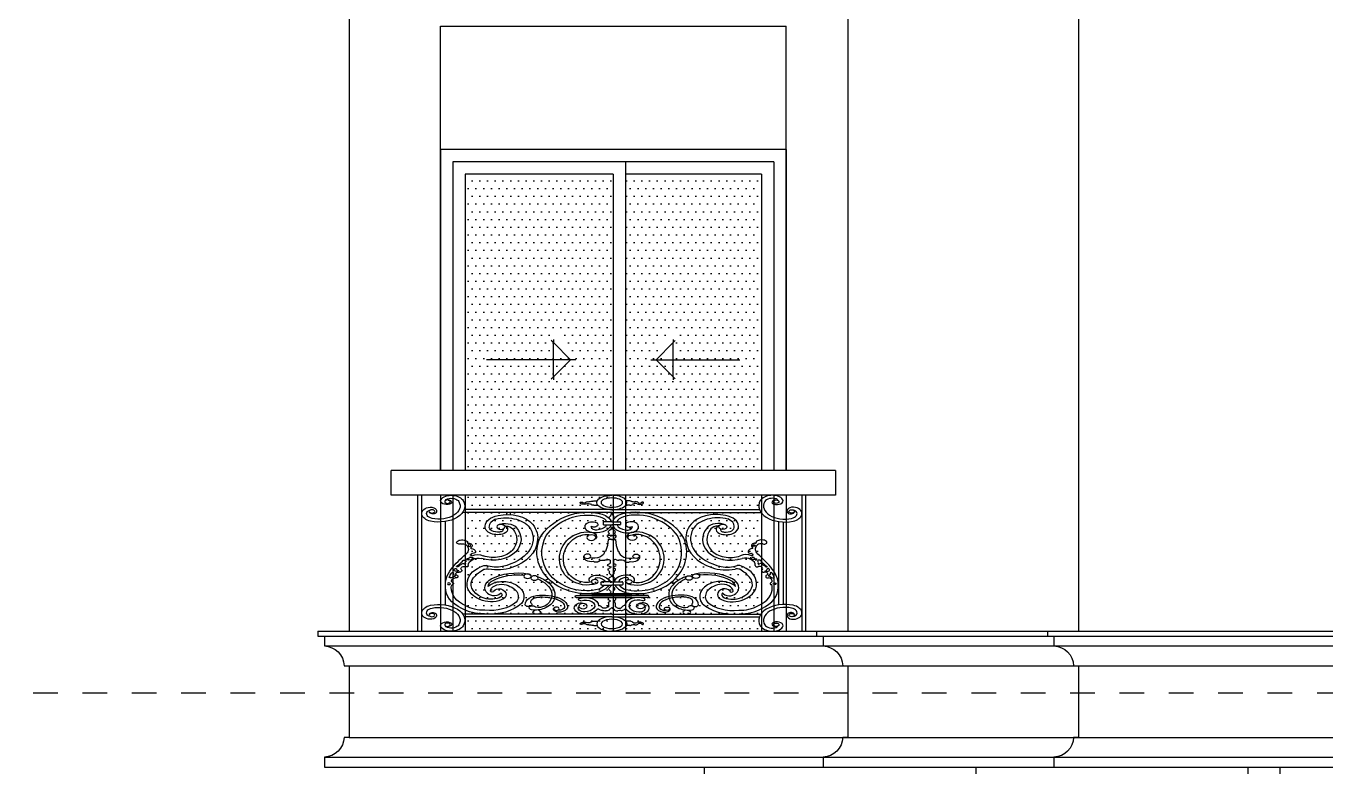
# Model space of a CAD drawing. Extents: x 185 to 567, y -69 to 170.
# Drawn here: x 298.79 to 304.06, y -42.64 to -39.64 of the extents above; entities that cross this region are included whole.
import ezdxf

# ---------------------------------------------------------------- set-up
doc = ezdxf.new("R2010")
doc.units = 0
doc.header["$LTSCALE"] = 0.25
doc.header["$MEASUREMENT"] = 0
doc.linetypes.add('LEVELS 2$0$DOT2', pattern=[0.125, 0, -0.125])
doc.layers.get('0').update_dxf_attribs({"linetype": 'CONTINUOUS'})
for name, color, linetype in [('A-ELV 1', 11, 'CONTINUOUS'), ('A-ELV 4', 41, 'CONTINUOUS'), ('A-ELV 5', 51, 'CONTINUOUS'), ('A-ELV 6', 71, 'CONTINUOUS'), ('A-ELV0', 1, 'CONTINUOUS'), ('A-FerFroge', 156, 'CONTINUOUS'), ('A-GRC', 8, 'CONTINUOUS'), ('A-WIN', 3, 'CONTINUOUS'), ('A-WIN HAT', 125, 'CONTINUOUS'), ('A-WLSEC', 7, 'CONTINUOUS'), ('LEVELS 2$0$A-HATCH', 112, 'CONTINUOUS')]:
    doc.layers.add(name, color=color, linetype=linetype)

# ---------------------------------------------------------------- blocks, each defined once
blk = doc.blocks.new('LEVELS 2')
at = {"layer": 'LEVELS 2$0$A-HATCH', "linetype": 'LEVELS 2$0$DOT2', "ltscale": 2}
blk.add_line((189.3891, 19.672, 0), (204.6446, 19.672, 0), dxfattribs=at)
blk = doc.blocks.new('A$C5D9A0A75')
at = {"color": 8}
for p, q in [((-0.2424, -0.5809), (-0.251, -0.5723)), ((-0.2424, -0.5687), (-0.2424, -0.5809)), ((0.2424, -0.5687), (0.2424, -0.5809)), ((0.2424, -0.5809), (0.251, -0.5723)), ((-0.1517, -0.65), (-0.1733, -0.65)), ((0.1517, -0.65), (0.1733, -0.65)), ((-0.251, -0.7277), (-0.2424, -0.7191)), ((-0.2424, -0.7191), (-0.2424, -0.7313)), ((0.2424, -0.7191), (0.2424, -0.7313)), ((0.251, -0.7277), (0.2424, -0.7191))]:
    blk.add_line(p, q, dxfattribs=at)
for p, q in [((-0.1733, -0.65), (-0.5132, -0.65)), ((0.1733, -0.65), (0.5132, -0.65))]:
    blk.add_line(p, q)
at = {"elevation": 0}
for points in [[(-0.2424, -0.5809), (-0.1733, -0.65), (-0.2424, -0.7191), (-0.2424, -0.5809)], [(0.2424, -0.5809), (0.1733, -0.65), (0.2424, -0.7191), (0.2424, -0.5809)]]:
    blk.add_lwpolyline(points, dxfattribs=at)
blk = doc.blocks.new('winnnn')
at = {"layer": 'A-WIN HAT'}
h = blk.add_hatch(dxfattribs=at)
h.set_pattern_fill('DOTS', color=256, scale=0.5, style=0)
h.set_pattern_definition([(0, (-0.6, -1.95), (0.015625, 0.03125), [0, -0.03125])])
h.paths.add_polyline_path([(0.6, -0.1), (0, -0.1), (0, -1.3), (0.6, -1.3)])
h.paths.add_polyline_path([(0.2424, -0.7298), (0.2424, -0.8679), (0.1733, -0.7989)], flags=16)
h.paths.add_polyline_path([(-0.05, -0.1), (-0.6, -0.1), (-0.6, -1.3), (-0.05, -1.3)])
h.paths.add_polyline_path([(-0.2424, -0.7298), (-0.1733, -0.7989), (-0.2424, -0.8679)], flags=16)
h.paths.add_polyline_path([(0.6, -1.4), (0, -1.4), (0, -1.95), (0.6, -1.95)])
h.paths.add_polyline_path([(-0.05, -1.4), (-0.6, -1.4), (-0.6, -1.95), (-0.05, -1.95)])
for p, q in [((-0.7, 0), (0.7, 0)), ((-0.7, 0), (-0.7, -1.3)), ((0.7, 0), (0.7, -1.3)), ((-0.65, -0.05), (0.65, -0.05)), ((-0.65, -0.05), (-0.65, -1.3)), ((-0.05, -0.05), (-0.05, -1.3, 0)), ((0.65, -0.05), (0.65, -1.3)), ((-0.6, -0.1), (-0.05, -0.1)), ((-0.6, -0.1), (-0.6, -1.3)), ((0, -0.1), (0.6, -0.1)), ((0, -0.1), (0, -1.3, 0)), ((0.6, -0.1), (0.6, -1.3)), ((-0.7, -1.4), (-0.7, -1.95)), ((-0.65, -1.4), (-0.65, -1.95)), ((-0.6, -1.4), (-0.6, -1.95)), ((-0.05, -1.4, 0), (-0.05, -1.95, 0)), ((0, -1.4, 0), (0, -1.95, 0)), ((0.6, -1.4), (0.6, -1.95)), ((0.65, -1.4), (0.65, -1.95)), ((0.7, -1.4), (0.7, -1.95))]:
    blk.add_line(p, q)
blk.add_blockref('A$C5D9A0A75', (0, -0.2009, 0))
blk = doc.blocks.new('A$C50FD488D')
for p, q in [((0.209, -0.6483), (0.209, -0.1009)), ((0.2186, -0.0998), (0.2186, -0.6493)), ((0.6548, -0.123), (0.6628, -0.123)), ((0.7452, -0.123), (0.7372, -0.123)), ((1.1814, -0.0998), (1.1814, -0.6493)), ((1.191, -0.6483), (1.191, -0.1009)), ((0.7, -0.1578), (0.3264, -0.1578)), ((0.6548, -0.1403), (0.6647, -0.1403)), ((0.7, -0.1578), (1.0736, -0.1578)), ((0.7452, -0.1403), (0.7353, -0.1403)), ((0.7, -0.1694), (0.3225, -0.1694)), ((0.4338, -0.1694), (0.4338, -0.178)), ((0.4426, -0.1694), (0.4426, -0.1784)), ((0.7, -0.1694), (1.0775, -0.1694)), ((0.9574, -0.1694), (0.9574, -0.1784)), ((0.9662, -0.1694), (0.9662, -0.178)), ((0.2661, -0.2081), (0.2661, -0.5419)), ((0.2779, -0.2064), (0.2779, -0.5436)), ((0.6783, -0.2087), (0.6783, -0.2183)), ((0.7, -0.2072), (0.6798, -0.2072)), ((0.6798, -0.2197), (0.7, -0.2197)), ((0.7, -0.2072), (0.7202, -0.2072)), ((0.7202, -0.2197), (0.7, -0.2197)), ((0.7217, -0.2087), (0.7217, -0.2183)), ((1.1221, -0.2064), (1.1221, -0.5436)), ((1.1339, -0.2081), (1.1339, -0.5419)), ((0.7006, -0.2627), (0.6887, -0.2627)), ((0.6994, -0.2627), (0.7113, -0.2627)), ((0.5161, -0.2804), (0.5121, -0.2804)), ((0.7006, -0.2784), (0.6904, -0.2784)), ((0.695, -0.2742), (0.695, -0.2784)), ((0.6994, -0.2784), (0.7096, -0.2784)), ((0.705, -0.2742), (0.705, -0.2784)), ((0.8839, -0.2804), (0.8879, -0.2804)), ((0.5125, -0.2997), (0.5102, -0.2997)), ((0.6839, -0.3272), (0.6818, -0.3272)), ((0.7161, -0.3272), (0.7182, -0.3272)), ((0.8875, -0.2997), (0.8898, -0.2997)), ((0.6957, -0.3623), (0.6957, -0.3754)), ((0.7043, -0.3623), (0.7043, -0.3754)), ((0.6721, -0.4527), (0.6721, -0.4606)), ((0.7, -0.4498), (0.675, -0.4498)), ((0.7, -0.4498), (0.725, -0.4498)), ((0.7279, -0.4527), (0.7279, -0.4606)), ((0.675, -0.4635), (0.7, -0.4635)), ((0.725, -0.4635), (0.7, -0.4635)), ((0.6071, -0.508), (0.6071, -0.5113)), ((0.6101, -0.5051), (0.7, -0.5051)), ((0.6101, -0.5142), (0.7, -0.5142)), ((0.6196, -0.4984), (0.7, -0.4984)), ((0.6196, -0.4984), (0.6196, -0.5051)), ((0.7, -0.4984), (0.6493, -0.4984)), ((0.7, -0.5051), (0.6493, -0.5051)), ((0.7, -0.5142), (0.6493, -0.5142)), ((0.6904, -0.5142), (0.6904, -0.5216)), ((0.7, -0.4984), (0.7507, -0.4984)), ((0.7804, -0.4984), (0.7, -0.4984)), ((0.7, -0.5051), (0.7507, -0.5051)), ((0.7899, -0.5051), (0.7, -0.5051)), ((0.7, -0.5142), (0.7507, -0.5142)), ((0.7899, -0.5142), (0.7, -0.5142)), ((0.7096, -0.5142), (0.7096, -0.5216)), ((0.7804, -0.4984), (0.7804, -0.5051)), ((0.7929, -0.508), (0.7929, -0.5113)), ((0.6896, -0.5511), (0.6913, -0.5511)), ((0.6913, -0.5365), (0.6913, -0.5511)), ((0.7087, -0.5365), (0.7087, -0.5511)), ((0.7104, -0.5511), (0.7087, -0.5511)), ((0.7, -0.5806), (0.3225, -0.5806)), ((0.7, -0.5922), (0.3264, -0.5922)), ((0.7, -0.5806), (1.0775, -0.5806)), ((0.7, -0.5922), (1.0736, -0.5922)), ((0.6548, -0.6097), (0.6647, -0.6097)), ((0.7452, -0.6097), (0.7353, -0.6097)), ((0.6548, -0.627), (0.6628, -0.627)), ((0.7452, -0.627), (0.7372, -0.627))]:
    blk.add_line(p, q)
at = {"extrusion": (0, 0, -1)}
for centre, major_axis, ratio, start_param, end_param in [((0.2921, -0.1258), (-0.0261, 0), 0.986193, 0.359204, 1.773868), ((0.2823, -0.1222), (0.0157, 0), 0.986193, 1.044957, 3.500797), ((0.2921, -0.1258), (0.014, 0), 0.986193, 3.500797, 4.101526), ((0.2934, -0.1324), (0.0205, 0), 0.986193, 4.240292, 5.936586), ((0.2858, -0.128), (-0.00887, 0), 0.986193, 1.609909, 4.186549), ((0.2934, -0.1324), (-0.0326, 0), 0.986193, 1.693369, 2.794993), ((0.2625, -0.1436), (-0.0534, 0), 0.986193, 2.793121, 3.920657), ((0.2625, -0.1436), (-0.0655, 0), 0.986193, 2.793121, 3.920657), ((0.6222, -0.13), (-0.0028, 0), 0.986193, -0.347364, 2.45784), ((0.6295, -0.1254), (-0.0114, 0), 0.986193, 4.153001, 5.767627), ((0.6295, -0.1254), (-0.00588, 0), 0.986193, 3.689898, 5.767627), ((0.6391, -0.1312), (-0.00547, 0), 0.986193, 0.548305, 1.353902), ((0.64, -0.1359), (0.0103, 0), 0.986193, 4.517077, 4.873859), ((0.6413, -0.1028), (0.0235, 0), 0.986193, 1.128208, 1.558447), ((0.6548, -0.1317), (0.00879, 0), 0.986193, 4.310092, 4.712389), ((0.7, -0.1293), (-0.0381, 0), 0.770201, 4.712389, 7.853982), ((0.7, -0.1293), (-0.0273, 0.0003), 0.684091, 4.704331, 7.845923), ((0.2448, -0.173), (0.0261, 0), 0.986193, 2.925853, 4.340517), ((0.2448, -0.173), (0.014, 0), 0.986193, 3.739788, 4.340517), ((0.241, -0.1635), (0.0157, 0), 0.986193, 4.340517, 6.796357), ((0.2447, -0.165), (0.00696, 0), 0.986193, 3.141593, 9.424778), ((0.6371, -0.2594), (0.092, 0), 0.986193, 4.113809, 5.142554), ((0.6406, -0.1429), (0.00954, 0), 0.986193, 4.147409, 5.443922), ((0.645, -0.138), (-0.00206, 0.00206), 1, 1.523847, 1.779943), ((0.6548, -0.1317), (0.00879, 0), 0.986193, 1.570796, 2.558971), ((0.2516, -0.1742), (0.0326, 0), 0.986193, 1.904728, 3.006352), ((0.2516, -0.1742), (0.0205, 0), 0.986193, 1.904728, 3.601022), ((0.247, -0.1668), (0.00887, 0), 0.986193, 0.513172, 3.089812), ((0.2625, -0.1436), (-0.0655, 0), 0.986193, 3.920657, 5.048192), ((0.2625, -0.1436), (-0.0534, 0), 0.986193, 3.920657, 5.048192), ((0.4243, -0.2245), (0.045, 0), 0.986193, 3.136144, 4.437415), ((0.4243, -0.2245), (0.0343, 0), 0.986193, 3.117833, 4.149148), ((0.4308, -0.257), (-0.0667, 0), 0.986193, 1.189802, 2.81634), ((0.4353, -0.2481), (-0.0711, 0), 0.986193, 1.239292, 2.685863), ((0.683, -0.3257), (-0.1734, 0), 0.986193, 0.307207, 0.972216), ((0.683, -0.3257), (0.1621, 0), 0.986193, 3.544055, 4.113809), ((0.6371, -0.2594), (0.0807, 0), 0.986193, 4.113809, 5.142554), ((0.6588, -0.2128), (-0.0287, 0), 0.986193, 2.000961, 2.94312), ((0.6588, -0.2128), (-0.04, 0), 0.986193, 2.000961, 2.99964), ((0.7044, -0.1907), (0.0109, 0), 0.986193, 2.526413, 3.810715), ((0.6844, -0.1751), (-0.0145, 0), 0.986193, 2.72718, 3.810715), ((0.411, -0.2282), (0.0318, 0), 0.986193, 1.02315, 3.250179), ((0.411, -0.2282), (0.0212, 0), 0.986193, 1.359839, 3.277918), ((0.419, -0.2277), (0.0104, 0), 0.986193, 3.141593, 9.424778), ((0.4306, -0.2453), (0.0316, 0), 0.986193, 4.08399, 5.814843), ((0.4148, -0.2381), (-0.0213, 0), 0.986193, 1.766722, 4.073893), ((0.4306, -0.2453), (0.021, 0), 0.986193, -1.540418, -0.468342), ((0.3935, -0.2713), (0.119, 0), 0.986193, -0.478494, 0.140238), ((0.6575, -0.2273), (0.0253, 0), 0.986193, 1.662425, 3.379143), ((0.6513, -0.2258), (-0.0189, 0), 0.986193, 0.23755, 1.917148), ((0.6618, -0.2272), (0.0138, 0), 0.986193, 1.325993, 3.162944), ((0.6541, -0.2182), (-0.0107, 0), 0.986193, 1.917148, 5.316293), ((0.6588, -0.2128), (0.04, 0), 0.986193, 0.177072, 1.662425), ((0.6588, -0.2128), (-0.0287, 0), 0.986193, 3.389621, 4.490786), ((0.6798, -0.2087), (0.00147, 0), 0.986193, 3.141593, 4.712389), ((0.6798, -0.2183), (0.00147, 0), 0.986193, 1.570796, 3.141593), ((0.6833, -0.2323), (0.0155, 0), 0.986193, -0.501731, 0.918989), ((0.4148, -0.2381), (0.0107, 0), 0.986193, -0.207114, 1.517375), ((0.3646, -0.2783), (0.0949, 0), 0.986193, -0.468342, 0.502042), ((0.3646, -0.2783), (-0.1056, 0), 0.986193, 2.67325, 3.643635), ((0.3738, -0.2759), (-0.1269, 0), 0.986193, 2.81634, 3.559374), ((0.6372, -0.3587), (0, 0.1102), 0.634622, -1.455899, 0.198074), ((0.6441, -0.2665), (-0.0174, 0), 0.986193, 1.67343, 3.999532), ((0.7013, -0.2633), (-0.0127, 0), 0.986193, -1.050198, 0.054521), ((0.6956, -0.2483), (0.00484, 0), 0.986193, 2.222604, 4.060581), ((0.6951, -0.2595), (0.00403, 0), 0.986193, 2.222604, 4.060581), ((0.691, -0.2542), (0.00273, 0), 0.986193, -0.918989, 0.918989), ((0.3143, -0.2907), (-0.0071, 0), 0.986193, 4.239124, 6.908824), ((0.3209, -0.2953), (0.0152, 0), 0.986193, 3.767232, 5.474069), ((0.3224, -0.3063), (-0.0107, 0), 0.986193, 1.097531, 2.553849), ((0.2998, -0.3171), (0.0457, 0), 0.986193, -0.809116, -0.712984), ((0.3358, -0.2921), (0.00146, 0), 0.986193, 1.387681, 3.665061), ((0.3315, -0.2897), (-0.00351, 0), 0.986193, 2.51217, 3.665061), ((0.3376, -0.3017), (-0.00841, 0), 0.986193, 1.387681, 2.785357), ((0.3821, -0.2825), (0.1293, 0), 0.986193, 0.040903, 1.04538), ((0.6364, -0.3304), (0, 0.168), 0.749863, 2.987054, 5.054443), ((0.5118, -0.2802), (0.1786, 0), 0.986193, -0.010351, 0.269948), ((0.3036, -0.3187), (0.0334, 0), 0.986193, -0.587743, 0.619356), ((0.3445, -0.3136), (0.00147, 0), 0.986193, 1.906583, 3.426498), ((0.3456, -0.3139), (-0.00182, 0.00182), 1, 5.778964, 6.141834), ((0.332, -0.3037), (-0.0144, 0), 0.986193, 2.785357, 3.792328), ((0.3386, -0.3303), (0.0165, 0), 0.986193, -1.23501, -0.133651), ((0.3487, -0.3289), (-0.00629, 0), 0.986193, 3.007942, 4.929364), ((0.3985, -0.2966), (0.0669, 0), 0.986193, 0.502042, 2.015089), ((0.4005, -0.2989), (0.0534, 0), 0.986193, 0.481174, 2.075535), ((0.3828, -0.2799), (-0.117, 0), 0.986193, 3.559374, 4.361123), ((0.6534, -0.327), (0.0285, 0), 0.986193, 0.005829, 1.918893), ((0.6936, -0.5929), (-0.4456, 0), 0.986193, 0.456975, 0.619356), ((0.3359, -0.3583), (0.00328, 0), 0.986193, 1.056125, 3.391753), ((0.3327, -0.3493), (-0.0083, 0), 0.986193, 3.078791, 4.711877), ((0.3629, -0.3816), (-0.0264, 0), 0.986193, -0.122631, 0.984654), ((0.341, -0.3672), (-0.00708, 0), 0.986193, 1.056125, 1.960136), ((0.3461, -0.3481), (0.00514, 0), 0.986193, 1.224743, 3.000432), ((0.3437, -0.3407), (0.00156, 0), 0.986193, 2.393715, 4.557851), ((0.3389, -0.3451), (-0.00499, 0), 0.986193, 2.393715, 2.865382), ((0.3431, -0.3375), (0.00181, 0), 0.986193, -0.253663, 1.416259), ((0.3451, -0.3434), (-0.00147, 0), 0.986193, 4.095125, 6.006974), ((0.3617, -0.373), (-0.0219, 0), 0.986193, 0.60362, 0.944428), ((0.3466, -0.3366), (-0.00175, 0), 0.986193, -0.253663, 2.002078), ((0.36, -0.3641), (0.0243, 0), 0.986193, 4.095125, 5.362212), ((0.3483, -0.3542), (-0.00144, 0), 0.986193, 1.218517, 4.325141), ((0.3617, -0.373), (0.0189, 0), 0.986193, 3.923198, 5.156681), ((0.6372, -0.3581), (0, 0.1052), 0.664345, 2.792693, 4.826957), ((0.6481, -0.3501), (-0.0189, 0), 0.986193, 4.424307, 6.467477), ((0.6382, -0.3467), (0.00867, 0), 0.986193, 3.141593, 9.424778), ((0.6777, -0.3759), (0.014, 0), 0.986193, 3.787884, 5.054616), ((0.6841, -0.3565), (-0.0067, 0), 0.986193, 3.987504, 4.964118), ((0.6917, -0.365), (-0.00484, 0), 0.986193, 0.845912, 2.529622), ((0.3085, -0.3882), (-0.00191, 0), 0.986193, 3.7565, 6.59316), ((0.2462, -0.3282), (0.0854, 0), 0.986193, 0.444529, 0.783696), ((0.3271, -0.4011), (0.0209, 0), 0.986193, 3.756501, 4.081862), ((0.3066, -0.3735), (0.0138, 0), 0.986193, 0.400155, 0.940269), ((0.3302, -0.3967), (-0.0121, 0), 0.986193, -0.557759, 0.436551), ((0.3256, -0.3946), (0.00706, 0), 0.986193, 3.578144, 5.326019), ((0.3231, -0.3804), (-0.00404, 0), 0.986193, 0.400155, 2.512824), ((0.3269, -0.3661), (-0.00411, 0), 0.986193, 0.444529, 3.917405), ((0.3279, -0.3769), (0.00194, 0), 0.986193, -0.597423, 2.512824), ((0.3343, -0.3726), (-0.00575, 0), 0.986193, -0.597423, 0.701205), ((0.3323, -0.3853), (0.00445, 0), 0.986193, -0.122631, 2.184426), ((0.4137, -0.4531), (-0.0791, 0), 0.986193, 0.094175, 1.069333), ((0.3793, -0.3901), (0.00656, 0), 0.986193, 4.127294, 5.247131), ((0.4068, -0.3443), (0.0474, 0), 0.986193, 1.219531, 2.105538), ((0.4107, -0.3311), (-0.0723, 0), 0.986193, 4.186973, 5.030999), ((0.6599, -0.3629), (-0.00819, 0), 0.986193, 3.762001, 5.60071), ((0.6934, -0.3825), (0.00433, 0), 0.986193, 1.875147, 4.408038), ((0.6904, -0.3729), (-0.00589, 0), 0.986193, 3.583441, 4.408038), ((0.6906, -0.3915), (0.00524, 0), 0.986193, -1.266445, 1.266445), ((0.4242, -0.4623), (0.1454, 0), 0.986193, 3.070847, 3.598568), ((0.4249, -0.4637), (-0.1398, 0), 0.986193, 0.223137, 0.363351), ((0.2968, -0.4152), (-0.00258, 0), 0.986193, 0.190764, 3.677531), ((0.3022, -0.4326), (-0.00495, 0), 0.986193, 0.367059, 1.782679), ((0.3022, -0.4183), (-0.00375, 0), 0.986193, -1.206139, 0.535939), ((0.3086, -0.4016), (-0.00766, 0), 0.986193, -0.544841, 0.757911), ((0.2993, -0.4259), (-0.00441, 0), 0.986193, 1.935454, 3.61259), ((0.3074, -0.4023), (-0.00629, 0), 0.986193, 3.685922, 5.738345), ((0.3031, -0.4013), (-0.00496, 0), 0.986193, 1.545099, 3.312198), ((0.3044, -0.4283), (-0.00631, 0), 0.986193, 2.192956, 4.91313), ((0.3122, -0.4176), (0.00705, 0), 0.986193, 2.192956, 4.9735), ((0.3112, -0.4027), (0.00326, 0), 0.986193, 1.079241, 3.312198), ((0.3154, -0.4058), (-0.00536, 0), 0.986193, 2.583833, 4.9735), ((0.4591, -0.4875), (0.1219, 0), 0.986193, 3.626248, 3.961743), ((0.3829, -0.4142), (-0.0164, 0), 0.986193, 1.131987, 1.889406), ((0.46, -0.5116), (-0.0986, 0), 0.986193, 0.847252, 1.876614), ((0.46, -0.5116), (-0.091, 0), 0.986193, 0.847252, 1.775558), ((0.4869, -0.4275), (0.00925, 0), 0.986193, 3.141593, 9.424778), ((0.5044, -0.435), (0.00925, 0), 0.986193, 3.141593, 9.424778), ((0.46, -0.5116), (0.0986, 0), 0.986193, -1.051426, -0.604473), ((0.6613, -0.4415), (-0.0187, 0), 0.986193, -0.611101, 1.440214), ((0.6629, -0.4536), (0.031, 0), 0.986193, 4.581806, 6.159658), ((0.6963, -0.4005), (-0.00587, 0), 0.986193, -0.780965, 0.780965), ((0.6868, -0.4098), (0.00756, 0), 0.986193, -0.780965, -0.059676), ((0.706, -0.4126), (0.0121, 0), 0.986193, 2.301082, 3.417667), ((0.6942, -0.4256), (0.0055, 0), 0.986193, -0.84051, 0.965496), ((0.2876, -0.4578), (0.0038, 0), 0.986193, 3.141593, 9.424778), ((0.2922, -0.4288), (-0.00571, 0), 0.986193, 3.508652, 5.408534), ((0.3069, -0.4463), (0.0127, 0), 0.986193, 2.444401, 4.409658), ((0.2959, -0.4577), (0.00362, 0), 0.986193, -1.200664, 1.691177), ((0.4093, -0.4607), (0.0759, 0), 0.986193, 2.176291, 3.342001), ((0.4093, -0.4607), (0.0653, 0), 0.986193, 2.176291, 3.613177), ((0.4259, -0.4735), (-0.0471, 0), 0.986193, -0.551208, 0.847252), ((0.4259, -0.4735), (0.0395, 0), 0.986193, 3.247905, 3.988844), ((0.4246, -0.4926), (-0.0447, 0), 0.986193, 0.555033, 2.128552), ((0.4208, -0.4878), (-0.0279, 0), 0.986193, 0.006108, 1.81447), ((0.4116, -0.5096), (0.0662, 0), 0.986193, -0.984044, 0.45567), ((0.46, -0.5116), (0.091, 0), 0.986193, -0.95037, -0.604473), ((0.5419, -0.4474), (-0.00969, 0), 0.986193, 0.203134, 1.344916), ((0.4724, -0.5031), (-0.0759, 0), 0.986193, 2.537119, 3.56788), ((0.4724, -0.5031), (0.0836, 0), 0.986193, -0.604473, 0.213243), ((0.5419, -0.4474), (0.00969, 0), 0.986193, 0.579329, 1.596479), ((0.6625, -0.4377), (0.00464, 0), 0.986193, 1.87872, 4.710272), ((0.6628, -0.4536), (0.0208, 0), 0.986193, 4.699759, 6.096997), ((0.675, -0.4527), (0.00294, 0), 0.986193, 3.141593, 4.712389), ((0.675, -0.4606), (-0.00294, 0), 0.986193, 4.712389, 6.283185), ((0.7035, -0.4388), (-0.0108, 0), 0.986193, -0.769176, 0.965496), ((0.6938, -0.4481), (0.00262, 0), 0.986193, -0.769176, 0.769176), ((0.3853, -0.4756), (0.1062, 0), 0.986193, 2.22596, 3.172079), ((0.3854, -0.4756), (0.0917, 0), 0.986193, 2.216856, 3.176603), ((0.3217, -0.4709), (0.028, 0), 0.986193, 3.087824, 3.501086), ((0.3972, -0.4873), (0.00434, 0), 0.986193, -0.037495, 3.068222), ((0.4143, -0.4918), (0.0135, 0), 0.986193, 3.494217, 5.041103), ((0.4067, -0.5019), (-0.026, 0), 0.986193, 2.049556, 4.160152), ((0.4116, -0.5096), (-0.0517, 0), 0.986193, 1.883649, 3.597263), ((0.6447, -0.4482), (0.0501, 0), 0.986193, 0.31332, 1.348449), ((0.6504, -0.4512), (0.0333, 0), 0.986193, 0.38402, 1.030313), ((0.6997, -0.4788), (-0.00775, 0), 0.986193, -0.81588, 0.81588), ((0.689, -0.4676), (0.0079, 0), 0.986193, -0.546224, 0.81588), ((0.6877, -0.4914), (0.00973, 0), 0.986193, -0.81588, 0.81588), ((0.3943, -0.4821), (0.0496, 0), 0.986193, 1.018559, 2.176291), ((0.3943, -0.4821), (0.0389, 0), 0.986193, 1.018559, 2.176291), ((0.4021, -0.4879), (-0.0193, 0), 0.986193, 3.502327, 5.731977), ((0.4067, -0.5019), (0.0153, 0), 0.986193, -0.500246, 1.018559), ((0.5195, -0.5424), (-0.0388, 0), 0.986193, -0.010266, 1.508225), ((0.5144, -0.5326), (-0.02, 0), 0.986193, -0.153938, 1.183318), ((0.5198, -0.5432), (-0.0319, 0), 0.986193, 1.15152, 1.500262), ((0.5243, -0.5808), (-0.0781, 0), 0.986193, 1.477321, 2.262749), ((0.5243, -0.5808), (-0.0704, 0), 0.986193, 1.477321, 2.262749), ((0.4992, -0.5119), (-0.0556, 0), 0.986193, 3.300043, 4.143488), ((0.5501, -0.55), (-0.0375, 0), 0.986193, 2.265705, 3.10214), ((0.6101, -0.508), (0.00294, 0), 0.986193, 3.141593, 4.712389), ((0.6101, -0.5113), (-0.00294, 0), 0.986193, 4.712389, 6.283185), ((0.6209, -0.5218), (-0.00525, 0), 0.986193, 4.527174, 6.98995), ((0.6335, -0.5468), (0.0332, 0), 0.986193, 4.187766, 6.285251), ((0.6335, -0.5468), (-0.0233, 0), 0.986193, 1.046173, 3.586786), ((0.695, -0.5214), (0.00463, 0), 0.986193, 1.620238, 3.108149), ((0.6938, -0.528), (-0.00233, 0), 0.986193, 2.029181, 4.254004), ((0.2516, -0.5758), (-0.0326, 0), 0.986193, 0.13524, 1.236864), ((0.2516, -0.5758), (0.0205, 0), 0.986193, 2.682163, 4.378457), ((0.2625, -0.6064), (0.0655, 0), 0.986193, 4.376586, 5.504121), ((0.2625, -0.6064), (0.0534, 0), 0.986193, 4.376586, 5.504121), ((0.3775, -0.4944), (-0.0865, 0), 0.986193, 4.712389, 5.430246), ((0.3775, -0.4944), (-0.072, 0), 0.986193, 4.695569, 5.430246), ((0.3915, -0.4868), (0.0953, 0), 0.986193, 0.581027, 1.717764), ((0.3915, -0.4865), (-0.081, 0), 0.986193, 3.748469, 4.870759), ((0.4892, -0.5422), (-0.00856, 0), 0.986193, 2.258777, 6.210372), ((0.4995, -0.5557), (-0.00856, 0), 0.986193, -1.220497, 2.8792), ((0.5067, -0.5257), (0.0397, 0), 0.986193, 0.971295, 1.828835), ((0.5138, -0.5305), (-0.0241, 0), 0.986193, 4.01445, 4.96415), ((0.4992, -0.5119), (-0.0479, 0), 0.986193, 3.629804, 4.033873), ((0.5604, -0.5612), (0.00859, 0), 0.986193, 2.449744, 4.261139), ((0.56, -0.5594), (0.00684, 0), 0.986193, 3.141593, 9.424778), ((0.5501, -0.55), (0.0298, 0), 0.986193, -0.875887, -0.023874), ((0.566, -0.5518), (-0.0143, 0), 0.986193, 2.957403, 4.232351), ((0.566, -0.5518), (0.0219, 0), 0.986193, -0.154706, 1.090758), ((0.6303, -0.5559), (0.0253, 0), 0.986193, 1.521268, 3.60072), ((0.6223, -0.5518), (-0.0163, 0), 0.986193, 0.44789, 2.354725), ((0.6309, -0.5559), (0.0159, 0), 0.986193, 1.544729, 3.589483), ((0.6306, -0.5454), (-0.0265, 0), 0.986193, 3.586786, 4.686322), ((0.6335, -0.5468), (0.0233, 0.0233), 1, 1.165751, 1.225211), ((0.6629, -0.5649), (0.00605, 0), 0.986193, -1.339211, -0.50515), ((0.6682, -0.5516), (-0.00509, 0), 0.986193, 1.277223, 2.908786), ((0.6815, -0.5485), (0.00856, 0), 0.986193, 0.31267, 2.908786), ((0.6976, -0.5357), (-0.00637, 0), 0.986193, -0.119702, 1.112412), ((0.6979, -0.5614), (0.00336, 0), 0.986193, 3.205723, 4.562542), ((0.6971, -0.5559), (-0.00221, 0), 0.986193, 3.148587, 4.562542), ((0.7005, -0.5558), (0.000869, 0.000869), 1, 3.843332, 5.068991), ((0.2448, -0.577), (-0.0261, 0), 0.986193, -1.198924, 0.21574), ((0.2448, -0.577), (-0.014, 0), 0.986193, -1.198924, -0.598195), ((0.241, -0.5865), (-0.0157, 0), 0.986193, 2.628421, 5.084261), ((0.2447, -0.585), (0.00696, 0), 0.986193, 3.141593, 9.424778), ((0.247, -0.5832), (-0.00887, 0), 0.986193, 0.05178, 2.628421), ((0.2625, -0.6064), (0.0534, 0), 0.986193, -0.779064, 0.348471), ((0.2625, -0.6064), (-0.0655, 0), 0.986193, 2.362528, 3.490064), ((0.5049, -0.5732), (0.00492, 0), 0.986193, 2.129858, 4.153328), ((0.4978, -0.5619), (0.0086, 0), 0.986193, 0.273969, 1.011735), ((0.5001, -0.5809), (-0.00425, 0), 0.986193, 2.129858, 3.088852), ((0.5225, -0.5619), (-0.0086, 0), 0.986193, -1.011735, -0.273969), ((0.5201, -0.5809), (-0.00425, 0), 0.986193, 0.05274, 1.011735), ((0.5153, -0.5732), (-0.00492, 0), 0.986193, 2.129858, 4.153328), ((0.5677, -0.5552), (-0.0181, 0), 0.986193, 4.232351, 5.591336), ((0.5677, -0.5552), (0.0104, 0), 0.986193, 1.090758, 1.92466), ((0.6319, -0.5465), (0.0348, 0), 0.986193, 0.432203, 1.57951), ((0.675, -0.5583), (0.00781, 0), 0.986193, 1.353928, 2.636442), ((0.6789, -0.5753), (0.00989, 0), 0.986193, 4.495521, 5.311814), ((0.6873, -0.5607), (-0.00726, 0), 0.986193, 3.205723, 5.116798), ((0.7, -0.6207), (-0.0381, 0), 0.770201, 7.853982, 10.995574), ((0.2823, -0.6278), (-0.0157, 0), 0.986193, -0.359204, 2.096636), ((0.284, -0.6242), (0.00696, 0), 0.986193, 3.141593, 9.424778), ((0.2934, -0.6176), (-0.0205, 0), 0.986193, 3.488192, 5.184486), ((0.2858, -0.622), (0.00887, 0), 0.986193, -1.044957, 1.531684), ((0.6222, -0.62), (0.0028, 0), 0.986193, 0.683753, 3.488957), ((0.6295, -0.6246), (0.0114, 0), 0.986193, 3.657151, 5.271777), ((0.6295, -0.6246), (0.00588, 0), 0.986193, 3.657151, 5.73488), ((0.6391, -0.6188), (0.00547, 0), 0.986193, 1.78769, 2.593288), ((0.6406, -0.6071), (0.00954, 0), 0.986193, 0.839263, 2.135776), ((0.64, -0.6141), (0.0103, 0), 0.986193, 1.409326, 1.766108), ((0.6413, -0.6472), (0.0235, 0), 0.986193, -1.558447, -1.128208), ((0.645, -0.612), (0.00206, 0.00206), 1, 1.36165, 1.617745), ((0.6548, -0.6183), (-0.00879, 0), 0.986193, 0.582622, 1.570796), ((0.7, -0.6207), (-0.0273, 0.0003), 0.684091, 1.562738, 4.704331), ((0.2921, -0.6242), (0.0261, 0), 0.986193, 1.367724, 2.782388), ((0.2921, -0.6242), (-0.014, 0), 0.986193, -0.959933, -0.359204), ((0.2934, -0.6176), (0.0326, 0), 0.986193, 0.3466, 1.448224), ((0.6548, -0.6183), (0.00879, 0), 0.986193, 1.570796, 1.973093)]:
    blk.add_ellipse(centre, major_axis=major_axis, ratio=ratio, start_param=start_param, end_param=end_param, dxfattribs=at)
for centre, major_axis, ratio, start_param, end_param in [((1.1079, -0.1258), (0.0261, 0), 0.986193, 0.359204, 1.773868), ((0.7, -0.1293), (0.0381, 0), 0.770201, 4.712389, 7.853982), ((0.7, -0.1293), (0.0273, 0.0003), 0.684091, 4.704331, 7.845923), ((0.7452, -0.1317), (-0.00879, 0), 0.986193, 4.310092, 4.712389), ((0.7587, -0.1028), (-0.0235, 0), 0.986193, 1.128208, 1.558447), ((0.76, -0.1359), (-0.0103, 0), 0.986193, 4.517077, 4.873859), ((0.7609, -0.1312), (0.00547, 0), 0.986193, 0.548305, 1.353902), ((0.7705, -0.1254), (0.0114, 0), 0.986193, 4.153001, 5.767627), ((0.7705, -0.1254), (0.00588, 0), 0.986193, 3.689898, 5.767627), ((0.7778, -0.13), (0.0028, 0), 0.986193, -0.347364, 2.45784), ((1.1375, -0.1436), (0.0655, 0), 0.986193, 2.793121, 3.920657), ((1.1066, -0.1324), (0.0326, 0), 0.986193, 1.693369, 2.794993), ((1.1375, -0.1436), (0.0534, 0), 0.986193, 2.793121, 3.920657), ((1.1066, -0.1324), (-0.0205, 0), 0.986193, 4.240292, 5.936586), ((1.1142, -0.128), (0.00887, 0), 0.986193, 1.609909, 4.186549), ((1.1177, -0.1222), (-0.0157, 0), 0.986193, 1.044957, 3.500797), ((1.1079, -0.1258), (-0.014, 0), 0.986193, 3.500797, 4.101526), ((0.7629, -0.2594), (-0.092, 0), 0.986193, 4.113809, 5.142554), ((0.7452, -0.1317), (-0.00879, 0), 0.986193, 1.570796, 2.558971), ((0.755, -0.138), (0.00206, 0.00206), 1, 1.523847, 1.779943), ((0.7594, -0.1429), (-0.00954, 0), 0.986193, 4.147409, 5.443922), ((1.159, -0.1635), (-0.0157, 0), 0.986193, 4.340517, 6.796357), ((1.1553, -0.165), (-0.00696, 0), 0.986193, 3.141593, 9.424778), ((1.1552, -0.173), (-0.014, 0), 0.986193, 3.739788, 4.340517), ((1.1552, -0.173), (-0.0261, 0), 0.986193, 2.925853, 4.340517), ((0.7156, -0.1751), (0.0145, 0), 0.986193, 2.72718, 3.810715), ((0.7412, -0.2128), (0.04, 0), 0.986193, 2.000961, 2.99964), ((0.6956, -0.1907), (-0.0109, 0), 0.986193, 2.526413, 3.810715), ((0.7412, -0.2128), (0.0287, 0), 0.986193, 2.000961, 2.94312), ((0.7629, -0.2594), (-0.0807, 0), 0.986193, 4.113809, 5.142554), ((0.717, -0.3257), (-0.1621, 0), 0.986193, 3.544055, 4.113809), ((0.717, -0.3257), (0.1734, 0), 0.986193, 0.307207, 0.972216), ((0.9647, -0.2481), (0.0711, 0), 0.986193, 1.239292, 2.685863), ((0.9692, -0.257), (0.0667, 0), 0.986193, 1.189802, 2.81634), ((0.9757, -0.2245), (-0.045, 0), 0.986193, 3.136144, 4.437415), ((0.9757, -0.2245), (-0.0343, 0), 0.986193, 3.117833, 4.149148), ((1.1375, -0.1436), (0.0655, 0), 0.986193, 3.920657, 5.048192), ((1.1375, -0.1436), (0.0534, 0), 0.986193, 3.920657, 5.048192), ((1.153, -0.1668), (-0.00887, 0), 0.986193, 0.513172, 3.089812), ((1.1484, -0.1742), (-0.0205, 0), 0.986193, 1.904728, 3.601022), ((1.1484, -0.1742), (-0.0326, 0), 0.986193, 1.904728, 3.006352), ((0.7167, -0.2323), (-0.0155, 0), 0.986193, -0.501731, 0.918989), ((0.7412, -0.2128), (-0.04, 0), 0.986193, 0.177072, 1.662425), ((0.7412, -0.2128), (0.0287, 0), 0.986193, 3.389621, 4.490786), ((0.7202, -0.2087), (-0.00147, 0), 0.986193, 3.141593, 4.712389), ((0.7202, -0.2183), (-0.00147, 0), 0.986193, 1.570796, 3.141593), ((0.7459, -0.2182), (0.0107, 0), 0.986193, 1.917148, 5.316293), ((0.7382, -0.2272), (-0.0138, 0), 0.986193, 1.325993, 3.162944), ((0.7487, -0.2258), (0.0189, 0), 0.986193, 0.23755, 1.917148), ((0.7425, -0.2273), (-0.0253, 0), 0.986193, 1.662425, 3.379143), ((1.0065, -0.2713), (-0.119, 0), 0.986193, -0.478494, 0.140238), ((0.9694, -0.2453), (-0.0316, 0), 0.986193, 4.08399, 5.814843), ((0.9694, -0.2453), (-0.021, 0), 0.986193, -1.540418, -0.468342), ((0.9852, -0.2381), (0.0213, 0), 0.986193, 1.766722, 4.073893), ((0.981, -0.2277), (-0.0104, 0), 0.986193, 3.141593, 9.424778), ((0.989, -0.2282), (-0.0318, 0), 0.986193, 1.02315, 3.250179), ((0.989, -0.2282), (-0.0212, 0), 0.986193, 1.359839, 3.277918), ((0.6987, -0.2633), (0.0127, 0), 0.986193, -1.050198, 0.054521), ((0.709, -0.2542), (-0.00273, 0), 0.986193, -0.918989, 0.918989), ((0.7044, -0.2483), (-0.00484, 0), 0.986193, 2.222604, 4.060581), ((0.7049, -0.2595), (-0.00403, 0), 0.986193, 2.222604, 4.060581), ((0.7559, -0.2665), (0.0174, 0), 0.986193, 1.67343, 3.999532), ((0.7628, -0.3587), (0, 0.1102), 0.634622, -1.455899, 0.198074), ((1.0262, -0.2759), (0.1269, 0), 0.986193, 2.81634, 3.559374), ((1.0354, -0.2783), (0.1056, 0), 0.986193, 2.67325, 3.643635), ((1.0354, -0.2783), (-0.0949, 0), 0.986193, -0.468342, 0.502042), ((0.9852, -0.2381), (-0.0107, 0), 0.986193, -0.207114, 1.517375), ((0.8882, -0.2802), (-0.1786, 0), 0.986193, -0.010351, 0.269948), ((0.7636, -0.3304), (0, 0.168), 0.749863, 2.987054, 5.054443), ((1.0179, -0.2825), (-0.1293, 0), 0.986193, 0.040903, 1.04538), ((1.0624, -0.3017), (0.00841, 0), 0.986193, 1.387681, 2.785357), ((1.0642, -0.2921), (-0.00146, 0), 0.986193, 1.387681, 3.665061), ((1.0685, -0.2897), (0.00351, 0), 0.986193, 2.51217, 3.665061), ((1.1002, -0.3171), (-0.0457, 0), 0.986193, -0.809116, -0.712984), ((1.0791, -0.2953), (-0.0152, 0), 0.986193, 3.767232, 5.474069), ((1.0776, -0.3063), (0.0107, 0), 0.986193, 1.097531, 2.553849), ((1.0857, -0.2907), (0.0071, 0), 0.986193, 4.239124, 6.908824), ((0.7466, -0.327), (-0.0285, 0), 0.986193, 0.005829, 1.918893), ((1.0172, -0.2799), (0.117, 0), 0.986193, 3.559374, 4.361123), ((1.0015, -0.2966), (-0.0669, 0), 0.986193, 0.502042, 2.015089), ((0.9995, -0.2989), (-0.0534, 0), 0.986193, 0.481174, 2.075535), ((1.0513, -0.3289), (0.00629, 0), 0.986193, 3.007942, 4.929364), ((1.0614, -0.3303), (-0.0165, 0), 0.986193, -1.23501, -0.133651), ((1.068, -0.3037), (0.0144, 0), 0.986193, 2.785357, 3.792328), ((1.0555, -0.3136), (-0.00147, 0), 0.986193, 1.906583, 3.426498), ((1.0544, -0.3139), (0.00182, 0.00182), 1, 5.778964, 6.141834), ((1.0964, -0.3187), (-0.0334, 0), 0.986193, -0.587743, 0.619356), ((0.7083, -0.365), (0.00484, 0), 0.986193, 0.845912, 2.529622), ((0.7159, -0.3565), (0.0067, 0), 0.986193, 3.987504, 4.964118), ((0.7223, -0.3759), (-0.014, 0), 0.986193, 3.787884, 5.054616), ((0.7628, -0.3581), (0, 0.1052), 0.664345, 2.792693, 4.826957), ((0.7519, -0.3501), (0.0189, 0), 0.986193, 4.424307, 6.467477), ((0.7618, -0.3467), (-0.00867, 0), 0.986193, 3.141593, 9.424778), ((1.04, -0.3641), (-0.0243, 0), 0.986193, 4.095125, 5.362212), ((1.0383, -0.373), (-0.0189, 0), 0.986193, 3.923198, 5.156681), ((1.0517, -0.3542), (0.00144, 0), 0.986193, 1.218517, 4.325141), ((1.0383, -0.373), (0.0219, 0), 0.986193, 0.60362, 0.944428), ((1.0371, -0.3816), (0.0264, 0), 0.986193, -0.122631, 0.984654), ((1.0539, -0.3481), (-0.00514, 0), 0.986193, 1.224743, 3.000432), ((1.0534, -0.3366), (0.00175, 0), 0.986193, -0.253663, 2.002078), ((1.0549, -0.3434), (0.00147, 0), 0.986193, 4.095125, 6.006974), ((1.0569, -0.3375), (-0.00181, 0), 0.986193, -0.253663, 1.416259), ((1.0611, -0.3451), (0.00499, 0), 0.986193, 2.393715, 2.865382), ((1.059, -0.3672), (0.00708, 0), 0.986193, 1.056125, 1.960136), ((1.0563, -0.3407), (-0.00156, 0), 0.986193, 2.393715, 4.557851), ((1.0673, -0.3493), (0.0083, 0), 0.986193, 3.078791, 4.711877), ((1.0641, -0.3583), (-0.00328, 0), 0.986193, 1.056125, 3.391753), ((0.7064, -0.5929), (0.4456, 0), 0.986193, 0.456975, 0.619356), ((0.7094, -0.3915), (-0.00524, 0), 0.986193, -1.266445, 1.266445), ((0.7096, -0.3729), (0.00589, 0), 0.986193, 3.583441, 4.408038), ((0.7066, -0.3825), (-0.00433, 0), 0.986193, 1.875147, 4.408038), ((0.7401, -0.3629), (0.00819, 0), 0.986193, 3.762001, 5.60071), ((0.9893, -0.3311), (0.0723, 0), 0.986193, 4.186973, 5.030999), ((0.9932, -0.3443), (-0.0474, 0), 0.986193, 1.219531, 2.105538), ((1.0207, -0.3901), (-0.00656, 0), 0.986193, 4.127294, 5.247131), ((0.9863, -0.4531), (0.0791, 0), 0.986193, 0.094175, 1.069333), ((1.0677, -0.3853), (-0.00445, 0), 0.986193, -0.122631, 2.184426), ((1.0731, -0.3661), (0.00411, 0), 0.986193, 0.444529, 3.917405), ((1.0721, -0.3769), (-0.00194, 0), 0.986193, -0.597423, 2.512824), ((1.0657, -0.3726), (0.00575, 0), 0.986193, -0.597423, 0.701205), ((1.0744, -0.3946), (-0.00706, 0), 0.986193, 3.578144, 5.326019), ((1.0769, -0.3804), (0.00404, 0), 0.986193, 0.400155, 2.512824), ((1.1538, -0.3282), (-0.0854, 0), 0.986193, 0.444529, 0.783696), ((1.0698, -0.3967), (0.0121, 0), 0.986193, -0.557759, 0.436551), ((1.0934, -0.3735), (-0.0138, 0), 0.986193, 0.400155, 0.940269), ((1.0729, -0.4011), (-0.0209, 0), 0.986193, 3.756501, 4.081862), ((1.0915, -0.3882), (0.00191, 0), 0.986193, 3.7565, 6.59316), ((0.7058, -0.4256), (-0.0055, 0), 0.986193, -0.84051, 0.965496), ((0.694, -0.4126), (-0.0121, 0), 0.986193, 2.301082, 3.417667), ((0.7132, -0.4098), (-0.00756, 0), 0.986193, -0.780965, -0.059676), ((0.7371, -0.4536), (-0.031, 0), 0.986193, 4.581806, 6.159658), ((0.7037, -0.4005), (0.00587, 0), 0.986193, -0.780965, 0.780965), ((0.7387, -0.4415), (0.0187, 0), 0.986193, -0.611101, 1.440214), ((0.94, -0.5116), (-0.0986, 0), 0.986193, -1.051426, -0.604473), ((0.8956, -0.435), (-0.00925, 0), 0.986193, 3.141593, 9.424778), ((0.9131, -0.4275), (-0.00925, 0), 0.986193, 3.141593, 9.424778), ((0.94, -0.5116), (0.0986, 0), 0.986193, 0.847252, 1.876614), ((0.94, -0.5116), (0.091, 0), 0.986193, 0.847252, 1.775558), ((1.0171, -0.4142), (0.0164, 0), 0.986193, 1.131987, 1.889406), ((0.9409, -0.4875), (-0.1219, 0), 0.986193, 3.626248, 3.961743), ((1.0846, -0.4058), (0.00536, 0), 0.986193, 2.583833, 4.9735), ((1.0878, -0.4176), (-0.00705, 0), 0.986193, 2.192956, 4.9735), ((1.0888, -0.4027), (-0.00326, 0), 0.986193, 1.079241, 3.312198), ((1.0926, -0.4023), (0.00629, 0), 0.986193, 3.685922, 5.738345), ((1.0956, -0.4283), (0.00631, 0), 0.986193, 2.192956, 4.91313), ((1.0969, -0.4013), (0.00496, 0), 0.986193, 1.545099, 3.312198), ((1.1007, -0.4259), (0.00441, 0), 0.986193, 1.935454, 3.61259), ((1.0978, -0.4326), (0.00495, 0), 0.986193, 0.367059, 1.782679), ((1.0914, -0.4016), (0.00766, 0), 0.986193, -0.544841, 0.757911), ((1.0978, -0.4183), (0.00375, 0), 0.986193, -1.206139, 0.535939), ((1.1032, -0.4152), (0.00258, 0), 0.986193, 0.190764, 3.677531), ((0.9751, -0.4637), (0.1398, 0), 0.986193, 0.223137, 0.363351), ((0.9758, -0.4623), (-0.1454, 0), 0.986193, 3.070847, 3.598568), ((0.6965, -0.4388), (0.0108, 0), 0.986193, -0.769176, 0.965496), ((0.7062, -0.4481), (-0.00262, 0), 0.986193, -0.769176, 0.769176), ((0.7372, -0.4536), (-0.0208, 0), 0.986193, 4.699759, 6.096997), ((0.725, -0.4527), (-0.00294, 0), 0.986193, 3.141593, 4.712389), ((0.725, -0.4606), (0.00294, 0), 0.986193, 4.712389, 6.283185), ((0.7375, -0.4377), (-0.00464, 0), 0.986193, 1.87872, 4.710272), ((0.9276, -0.5031), (-0.0836, 0), 0.986193, -0.604473, 0.213243), ((0.9276, -0.5031), (0.0759, 0), 0.986193, 2.537119, 3.56788), ((0.8581, -0.4474), (-0.00969, 0), 0.986193, 0.579329, 1.596479), ((0.8581, -0.4474), (0.00969, 0), 0.986193, 0.203134, 1.344916), ((0.94, -0.5116), (-0.091, 0), 0.986193, -0.95037, -0.604473), ((0.9884, -0.5096), (-0.0662, 0), 0.986193, -0.984044, 0.45567), ((0.9754, -0.4926), (0.0447, 0), 0.986193, 0.555033, 2.128552), ((0.9792, -0.4878), (0.0279, 0), 0.986193, 0.006108, 1.81447), ((0.9741, -0.4735), (-0.0395, 0), 0.986193, 3.247905, 3.988844), ((0.9741, -0.4735), (0.0471, 0), 0.986193, -0.551208, 0.847252), ((0.9907, -0.4607), (-0.0653, 0), 0.986193, 2.176291, 3.613177), ((0.9907, -0.4607), (-0.0759, 0), 0.986193, 2.176291, 3.342001), ((1.0931, -0.4463), (-0.0127, 0), 0.986193, 2.444401, 4.409658), ((1.1041, -0.4577), (-0.00362, 0), 0.986193, -1.200664, 1.691177), ((1.1078, -0.4288), (0.00571, 0), 0.986193, 3.508652, 5.408534), ((1.1124, -0.4578), (-0.0038, 0), 0.986193, 3.141593, 9.424778), ((0.711, -0.4676), (-0.0079, 0), 0.986193, -0.546224, 0.81588), ((0.7123, -0.4914), (-0.00973, 0), 0.986193, -0.81588, 0.81588), ((0.7003, -0.4788), (0.00775, 0), 0.986193, -0.81588, 0.81588), ((0.7553, -0.4482), (-0.0501, 0), 0.986193, 0.31332, 1.348449), ((0.7496, -0.4512), (-0.0333, 0), 0.986193, 0.38402, 1.030313), ((0.9884, -0.5096), (0.0517, 0), 0.986193, 1.883649, 3.597263), ((0.9933, -0.5019), (0.026, 0), 0.986193, 2.049556, 4.160152), ((0.9857, -0.4918), (-0.0135, 0), 0.986193, 3.494217, 5.041103), ((1.0028, -0.4873), (-0.00434, 0), 0.986193, -0.037495, 3.068222), ((1.0146, -0.4756), (-0.0917, 0), 0.986193, 2.216856, 3.176603), ((1.0147, -0.4756), (-0.1062, 0), 0.986193, 2.22596, 3.172079), ((1.0783, -0.4709), (-0.028, 0), 0.986193, 3.087824, 3.501086), ((0.7062, -0.528), (0.00233, 0), 0.986193, 2.029181, 4.254004), ((0.705, -0.5214), (-0.00463, 0), 0.986193, 1.620238, 3.108149), ((0.7665, -0.5468), (-0.0332, 0), 0.986193, 4.187766, 6.285251), ((0.7665, -0.5468), (0.0233, 0), 0.986193, 1.046173, 3.586786), ((0.7791, -0.5218), (0.00525, 0), 0.986193, 4.527174, 6.98995), ((0.7899, -0.508), (-0.00294, 0), 0.986193, 3.141593, 4.712389), ((0.7899, -0.5113), (0.00294, 0), 0.986193, 4.712389, 6.283185), ((0.8499, -0.55), (0.0375, 0), 0.986193, 2.265705, 3.10214), ((0.8757, -0.5808), (0.0781, 0), 0.986193, 1.477321, 2.262749), ((0.8757, -0.5808), (0.0704, 0), 0.986193, 1.477321, 2.262749), ((0.9008, -0.5119), (0.0556, 0), 0.986193, 3.300043, 4.143488), ((0.8802, -0.5432), (0.0319, 0), 0.986193, 1.15152, 1.500262), ((0.8805, -0.5424), (0.0388, 0), 0.986193, -0.010266, 1.508225), ((0.8856, -0.5326), (0.02, 0), 0.986193, -0.153938, 1.183318), ((0.9933, -0.5019), (-0.0153, 0), 0.986193, -0.500246, 1.018559), ((1.0057, -0.4821), (-0.0496, 0), 0.986193, 1.018559, 2.176291), ((0.9979, -0.4879), (0.0193, 0), 0.986193, 3.502327, 5.731977), ((1.0057, -0.4821), (-0.0389, 0), 0.986193, 1.018559, 2.176291), ((0.6995, -0.5558), (-0.000869, 0.000869), 1, 3.843332, 5.068991), ((0.7029, -0.5559), (0.00221, 0), 0.986193, 3.148587, 4.562542), ((0.7021, -0.5614), (-0.00336, 0), 0.986193, 3.205723, 4.562542), ((0.7024, -0.5357), (0.00637, 0), 0.986193, -0.119702, 1.112412), ((0.7185, -0.5485), (-0.00856, 0), 0.986193, 0.31267, 2.908786), ((0.7318, -0.5516), (0.00509, 0), 0.986193, 1.277223, 2.908786), ((0.7371, -0.5649), (-0.00605, 0), 0.986193, -1.339211, -0.50515), ((0.7665, -0.5468), (-0.0233, 0.0233), 1, 1.165751, 1.225211), ((0.7694, -0.5454), (0.0265, 0), 0.986193, 3.586786, 4.686322), ((0.7777, -0.5518), (0.0163, 0), 0.986193, 0.44789, 2.354725), ((0.7697, -0.5559), (-0.0253, 0), 0.986193, 1.521268, 3.60072), ((0.7691, -0.5559), (-0.0159, 0), 0.986193, 1.544729, 3.589483), ((0.834, -0.5518), (-0.0219, 0), 0.986193, -0.154706, 1.090758), ((0.834, -0.5518), (0.0143, 0), 0.986193, 2.957403, 4.232351), ((0.8499, -0.55), (-0.0298, 0), 0.986193, -0.875887, -0.023874), ((0.84, -0.5594), (-0.00684, 0), 0.986193, 3.141593, 9.424778), ((0.8396, -0.5612), (-0.00859, 0), 0.986193, 2.449744, 4.261139), ((0.9008, -0.5119), (0.0479, 0), 0.986193, 3.629804, 4.033873), ((0.8862, -0.5305), (0.0241, 0), 0.986193, 4.01445, 4.96415), ((0.8933, -0.5257), (-0.0397, 0), 0.986193, 0.971295, 1.828835), ((0.9005, -0.5557), (0.00856, 0), 0.986193, -1.220497, 2.8792), ((0.9108, -0.5422), (0.00856, 0), 0.986193, 2.258777, 6.210372), ((1.0085, -0.4868), (-0.0953, 0), 0.986193, 0.581027, 1.717764), ((1.0085, -0.4865), (0.081, 0), 0.986193, 3.748469, 4.870759), ((1.0225, -0.4944), (0.072, 0), 0.986193, 4.695569, 5.430246), ((1.0225, -0.4944), (0.0865, 0), 0.986193, 4.712389, 5.430246), ((1.1375, -0.6064), (-0.0655, 0), 0.986193, 4.376586, 5.504121), ((1.1375, -0.6064), (-0.0534, 0), 0.986193, 4.376586, 5.504121), ((1.1484, -0.5758), (-0.0205, 0), 0.986193, 2.682163, 4.378457), ((1.1484, -0.5758), (0.0326, 0), 0.986193, 0.13524, 1.236864), ((0.7, -0.6207), (0.0381, 0), 0.770201, 7.853982, 10.995574), ((0.7127, -0.5607), (0.00726, 0), 0.986193, 3.205723, 5.116798), ((0.7211, -0.5753), (-0.00989, 0), 0.986193, 4.495521, 5.311814), ((0.725, -0.5583), (-0.00781, 0), 0.986193, 1.353928, 2.636442), ((0.7681, -0.5465), (-0.0348, 0), 0.986193, 0.432203, 1.57951), ((0.8323, -0.5552), (0.0181, 0), 0.986193, 4.232351, 5.591336), ((0.8323, -0.5552), (-0.0104, 0), 0.986193, 1.090758, 1.92466), ((0.8847, -0.5732), (0.00492, 0), 0.986193, 2.129858, 4.153328), ((0.8775, -0.5619), (0.0086, 0), 0.986193, -1.011735, -0.273969), ((0.8799, -0.5809), (0.00425, 0), 0.986193, 0.05274, 1.011735), ((0.9022, -0.5619), (-0.0086, 0), 0.986193, 0.273969, 1.011735), ((0.8999, -0.5809), (0.00425, 0), 0.986193, 2.129858, 3.088852), ((0.8951, -0.5732), (-0.00492, 0), 0.986193, 2.129858, 4.153328), ((1.1375, -0.6064), (0.0655, 0), 0.986193, 2.362528, 3.490064), ((1.1375, -0.6064), (-0.0534, 0), 0.986193, -0.779064, 0.348471), ((1.159, -0.5865), (0.0157, 0), 0.986193, 2.628421, 5.084261), ((1.153, -0.5832), (0.00887, 0), 0.986193, 0.05178, 2.628421), ((1.1553, -0.585), (-0.00696, 0), 0.986193, 3.141593, 9.424778), ((1.1552, -0.577), (0.014, 0), 0.986193, -1.198924, -0.598195), ((1.1552, -0.577), (0.0261, 0), 0.986193, -1.198924, 0.21574), ((0.7, -0.6207), (0.0273, 0.0003), 0.684091, 1.562738, 4.704331), ((0.7452, -0.6183), (0.00879, 0), 0.986193, 0.582622, 1.570796), ((0.7587, -0.6472), (-0.0235, 0), 0.986193, -1.558447, -1.128208), ((0.755, -0.612), (-0.00206, 0.00206), 1, 1.36165, 1.617745), ((0.7594, -0.6071), (-0.00954, 0), 0.986193, 0.839263, 2.135776), ((0.76, -0.6141), (-0.0103, 0), 0.986193, 1.409326, 1.766108), ((0.7609, -0.6188), (-0.00547, 0), 0.986193, 1.78769, 2.593288), ((0.7705, -0.6246), (-0.0114, 0), 0.986193, 3.657151, 5.271777), ((0.7705, -0.6246), (-0.00588, 0), 0.986193, 3.657151, 5.73488), ((0.7778, -0.62), (-0.0028, 0), 0.986193, 0.683753, 3.488957), ((1.1066, -0.6176), (0.0205, 0), 0.986193, 3.488192, 5.184486), ((1.1142, -0.622), (-0.00887, 0), 0.986193, -1.044957, 1.531684), ((1.116, -0.6242), (-0.00696, 0), 0.986193, 3.141593, 9.424778), ((1.1177, -0.6278), (0.0157, 0), 0.986193, -0.359204, 2.096636), ((0.7452, -0.6183), (-0.00879, 0), 0.986193, 1.570796, 1.973093), ((1.1066, -0.6176), (-0.0326, 0), 0.986193, 0.3466, 1.448224), ((1.1079, -0.6242), (-0.0261, 0), 0.986193, 1.367724, 2.782388), ((1.1079, -0.6242), (0.014, 0), 0.986193, -0.959933, -0.359204)]:
    blk.add_ellipse(centre, major_axis=major_axis, ratio=ratio, start_param=start_param, end_param=end_param)
for centre, major_axis in [((0.284, -0.1258), (-0.00696, 0)), ((0.648, -0.2711), (-0.0114, 0)), ((0.3399, -0.3042), (-0.00331, 0)), ((0.6569, -0.4495), (-0.00865, 0)), ((0.6274, -0.5486), (-0.0105, 0))]:
    blk.add_ellipse(centre, major_axis=major_axis, ratio=0.986193, dxfattribs=at)
for centre, major_axis in [((1.116, -0.1258), (0.00696, 0)), ((0.752, -0.2711), (0.0114, 0)), ((1.0601, -0.3042), (0.00331, 0)), ((0.7431, -0.4495), (0.00865, 0)), ((0.7726, -0.5486), (0.0105, 0))]:
    blk.add_ellipse(centre, major_axis=major_axis, ratio=0.986193)
for points, knots in [([(0.6676, -0.4794), (0.6553, -0.4855), (0.6458, -0.4872), (0.6364, -0.4872), (0.6, -0.4872), (0.5629, -0.4614), (0.5192, -0.3733), (0.5177, -0.3122), (0.5338, -0.2631)], [6.027743, 6.027743, 6.027743, 6.027743, 6.283185, 6.283185, 6.283185, 7.269804, 7.269804, 8.291248, 8.291248, 8.291248, 8.291248]), ([(0.5777, -0.3468), (0.5799, -0.3164), (0.5914, -0.2883), (0.619, -0.2602), (0.6334, -0.2561), (0.6471, -0.26)], [4.827286, 4.827286, 4.827286, 4.827286, 5.70956, 5.70956, 6.446715, 6.446715, 6.446715, 6.446715]), ([(0.7324, -0.4794), (0.7447, -0.4855), (0.7542, -0.4872), (0.7636, -0.4872), (0.8, -0.4872), (0.8371, -0.4614), (0.8808, -0.3733), (0.8823, -0.3122), (0.8662, -0.2631)], [6.027743, 6.027743, 6.027743, 6.027743, 6.283185, 6.283185, 6.283185, 7.269804, 7.269804, 8.291248, 8.291248, 8.291248, 8.291248]), ([(0.8223, -0.3468), (0.8201, -0.3164), (0.8086, -0.2883), (0.781, -0.2602), (0.7666, -0.2561), (0.7529, -0.26)], [4.827286, 4.827286, 4.827286, 4.827286, 5.70956, 5.70956, 6.446715, 6.446715, 6.446715, 6.446715]), ([(0.646, -0.4521), (0.626, -0.4568), (0.6047, -0.4452), (0.5807, -0.3984), (0.5758, -0.3721), (0.5777, -0.3468)], [6.123586, 6.123586, 6.123586, 6.123586, 7.196425, 7.196425, 7.96855, 7.96855, 7.96855, 7.96855]), ([(0.754, -0.4521), (0.774, -0.4568), (0.7953, -0.4452), (0.8193, -0.3984), (0.8242, -0.3721), (0.8223, -0.3468)], [6.123586, 6.123586, 6.123586, 6.123586, 7.196425, 7.196425, 7.96855, 7.96855, 7.96855, 7.96855])]:
    blk.add_open_spline(points, degree=3, knots=knots)
blk = doc.blocks.new('A$C7860229F')
blk.add_lwpolyline([(0.1263, 0.285), (0.1263, 0.265), (0.1, 0.265), (0.1, 0.225, 0.394493), (0.02, 0.145), (0, 0.145), (0, -0.145), (0.02, -0.145, 0.394493), (0.1, -0.225), (0.1, -0.265)], format="xyb")

msp = doc.modelspace()

# ---------------------------------------------------------------- hatches: boundary and pattern name
at = {"layer": 'A-WIN HAT'}
h = msp.add_hatch(dxfattribs=at)
h.set_pattern_fill('DOTS', color=256, scale=2, style=0)
h.set_pattern_definition([(0, (300.40152, -48.69556), (0.0625, 0.125), [0, -0.125])])
h.paths.add_polyline_path([(303.7415, -42.6357), (300.4015, -42.6357), (300.4015, -48.6956), (303.7415, -48.6956)])

# ---------------------------------------------------------------- linework, layer by layer
at = {"layer": 'A-ELV 1'}
for p, q in [((300.4715, -39.6357), (301.8715, -39.6357)), ((300.4715, -41.4357), (300.4715, -39.6357)), ((301.8715, -41.4357), (301.8715, -39.6357)), ((300.2715, -41.5357), (300.2715, -41.4357)), ((302.0715, -41.4357), (300.2715, -41.4357)), ((302.0715, -41.4357), (302.0715, -41.5357)), ((302.0715, -41.5357), (300.2715, -41.5357))]:
    msp.add_line(p, q, dxfattribs=at)
at = {"layer": 'A-ELV 4'}
msp.add_line((302.1215, -15.6357), (302.1215, -42.0857), dxfattribs=at)
at = {"layer": 'A-ELV 5'}
for p, q in [((303.0562, -15.6357), (303.0562, -42.0857)), ((303.7415, -42.6357), (303.7415, -48.9356)), ((303.8715, -42.6357), (303.8715, -48.9356))]:
    msp.add_line(p, q, dxfattribs=at)
at = {"layer": 'A-ELV 6'}
for p, q in [((299.9752, -42.0857, 0), (327.6278, -42.0857, 0)), ((300.1015, -42.2257, 0), (327.5215, -42.2257, 0)), ((303.0562, -42.2257), (303.0562, -42.5157)), ((300.1015, -42.5157, 0), (327.5015, -42.5157, 0)), ((300.0015, -42.6357, 0), (327.6015, -42.6357, 0))]:
    msp.add_line(p, q, dxfattribs=at)
at = {"layer": 'A-ELV0'}
msp.add_line((300.1015, -15.6357), (300.1015, -42.0857), dxfattribs=at)
at = {"layer": 'A-GRC'}
for p, q in [((300.0015, -42.1057, 0), (327.6278, -42.1057, 0)), ((300.0015, -42.1457, 0), (327.6015, -42.1457, 0)), ((300.0015, -42.5957, 0), (327.5993, -42.5957, 0))]:
    msp.add_line(p, q, dxfattribs=at)
at = {"layer": 'A-WIN'}
for p, q in [((301.5415, -48.6956, 0), (301.5415, -42.6357, 0)), ((302.6415, -48.6956, 0), (302.6415, -42.6357, 0))]:
    msp.add_line(p, q, dxfattribs=at)

# ---------------------------------------------------------------- block references
at = {"layer": 'A-ELV 6', "xscale": -1}
msp.add_blockref('A$C7860229F', (300.1015, -42.3707, 0), dxfattribs=at)
at = {"layer": 'A-ELV 6', "xscale": -1, "rotation": 359.9999999999928}
for p in [(302.1215, -42.3707, 0), (303.0562, -42.3707, 0)]:
    msp.add_blockref('A$C7860229F', p, dxfattribs=at)
at = {"layer": 'A-FerFroge', "xscale": -1.599999999999994}
msp.add_blockref('A$C50FD488D', (302.2858, -41.4357, 0), dxfattribs=at)
at = {"layer": 'A-WIN', "xscale": -1}
msp.add_blockref('winnnn', (301.1715, -40.1357, 0), dxfattribs=at)
at = {"layer": 'A-WLSEC', "color": 6}
msp.add_blockref('LEVELS 2', (103.2329, -62.0076), dxfattribs=at)

doc.saveas('drawing.dxf')
